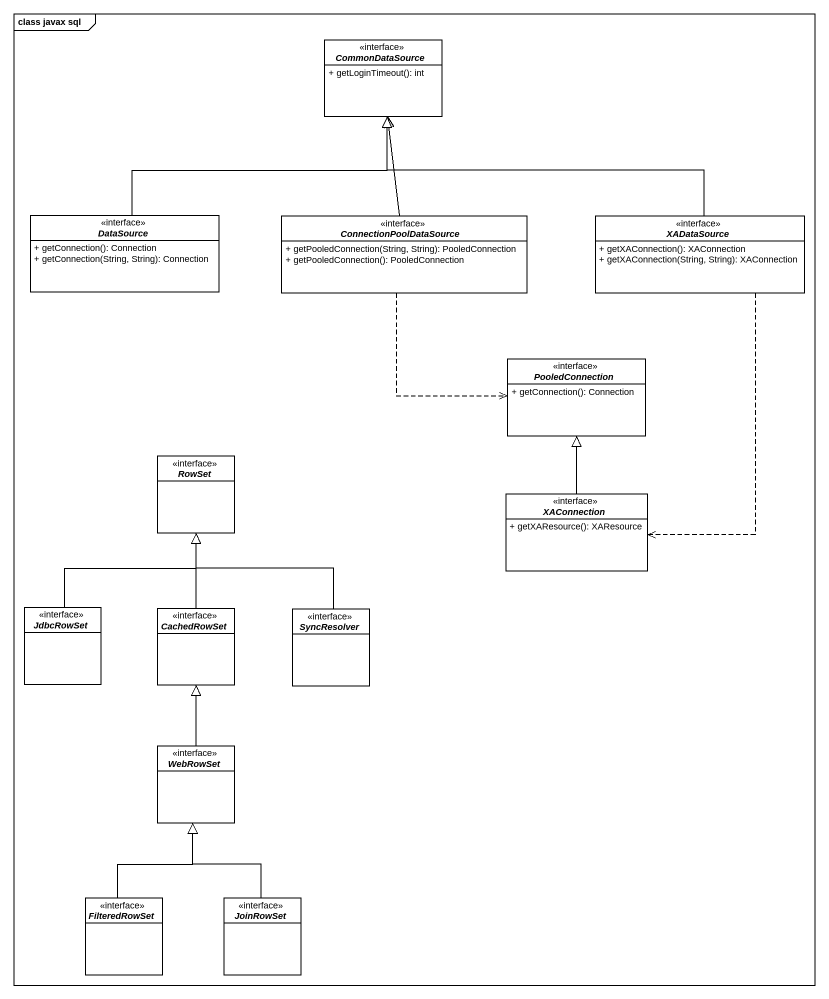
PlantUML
@startuml
mainframe class javax sql
hide circle
hide empty members
skinparam classAttributeIconSize 0
interface CommonDataSource #FFFFFF {
  + getLoginTimeout(): int
}
interface DataSource #FFFFFF {
  + getConnection(): Connection
  + getConnection(String, String): Connection
}
interface ConnectionPoolDataSource #FFFFFF {
  + getPooledConnection(String, String): PooledConnection
  + getPooledConnection(): PooledConnection
}
interface XADataSource #FFFFFF {
  + getXAConnection(): XAConnection
  + getXAConnection(String, String): XAConnection
}
interface PooledConnection #FFFFFF {
  + getConnection(): Connection
}
interface RowSet #FFFFFF
interface XAConnection #FFFFFF {
  + getXAResource(): XAResource
}
interface JdbcRowSet #FFFFFF
interface CachedRowSet #FFFFFF
interface SyncResolver #FFFFFF
interface WebRowSet #FFFFFF
interface FilteredRowSet #FFFFFF
interface JoinRowSet #FFFFFF
DataSource -up-|> CommonDataSource
ConnectionPoolDataSource -up-|> CommonDataSource
ConnectionPoolDataSource ..> PooledConnection
XADataSource -left-|> CommonDataSource
XADataSource ..> XAConnection
XAConnection -up-|> PooledConnection
JdbcRowSet -up-|> RowSet
CachedRowSet -up-|> RowSet
SyncResolver -up-|> RowSet
WebRowSet -up-|> CachedRowSet
FilteredRowSet -up-|> WebRowSet
JoinRowSet -up-|> WebRowSet
@enduml
